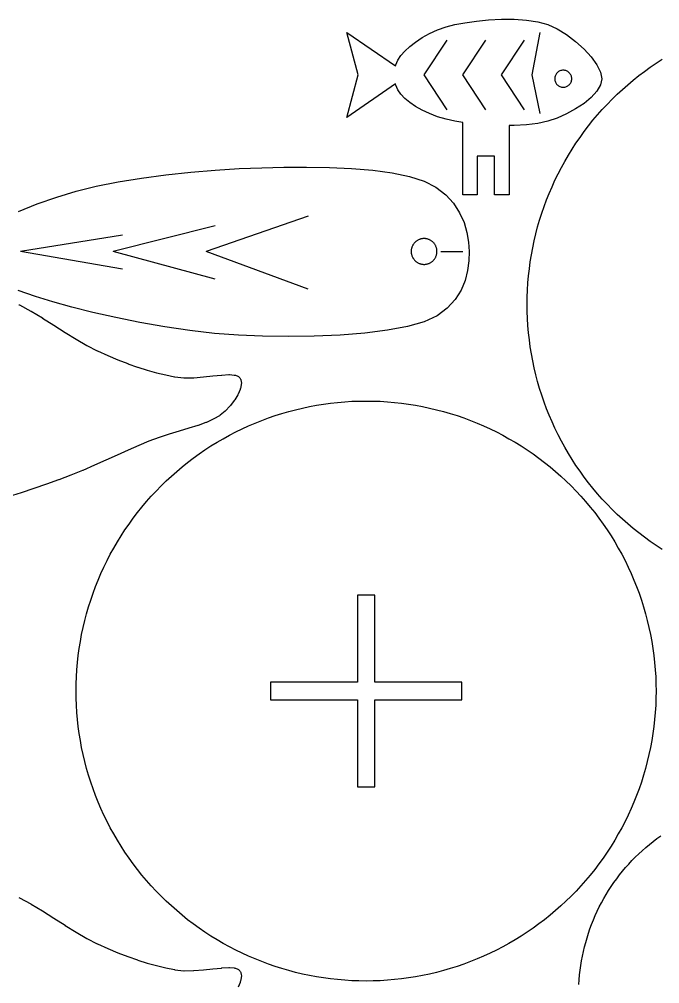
# Model space of a CAD drawing. Header units: millimetres. Extents: x 5 to 580, y 5 to 395.
# Drawn here: x 190.2 to 289.6, y 244.6 to 394.2 of the extents above; entities that cross this region are included whole.
import ezdxf

# ---------------------------------------------------------------- set-up
doc = ezdxf.new("R2010")
doc.units = ezdxf.units.MM
doc.layers.add('CUT', color=1, linetype='Continuous')
doc.layers.add('ENGRAVE', color=5, linetype='Continuous')

msp = doc.modelspace()

# ---------------------------------------------------------------- linework, layer by layer
at = {"layer": 'CUT'}
for points in [[(266.2, 367), (264.22, 367), (263.95, 367), (263.95, 373), (261.25, 373), (261.25, 367), (260.98, 367), (259, 367), (259, 373), (259, 378.21), (257.8, 378.4), (256.41, 378.71), (255.08, 379.11), (253.84, 379.59), (252.7, 380.12), (251.67, 380.71), (250.77, 381.32), (250.01, 381.96), (249.4, 382.6), (248.94, 383.27), (248.61, 384), (248.56, 384.2), (241, 379), (242.8, 385.6), (241, 392.2), (248.57, 386.99), (248.61, 387.14), (248.94, 387.9), (249.4, 388.6), (250.01, 389.29), (250.77, 390), (251.67, 390.7), (252.7, 391.38), (253.84, 392), (255.08, 392.57), (256.41, 393.04), (257.8, 393.4), (259.35, 393.69), (261.12, 393.93), (263.02, 394.12), (265, 394.22), (266.98, 394.23), (268.88, 394.1), (270.65, 393.83), (272.2, 393.4), (273.65, 392.74), (275.12, 391.85), (276.53, 390.79), (277.83, 389.61), (278.94, 388.39), (279.82, 387.17), (280.39, 386.02), (280.6, 385), (280.39, 384.04), (279.82, 383.07), (278.94, 382.1), (277.83, 381.18), (276.53, 380.31), (275.12, 379.54), (273.65, 378.9), (272.2, 378.4), (270.65, 378.06), (268.88, 377.84), (266.98, 377.73), (266.2, 377.73), (266.2, 373)], [(273.38, 384.49), (273.44, 384.38), (273.5, 384.27), (273.58, 384.16), (273.67, 384.07), (273.76, 383.98), (273.87, 383.9), (273.98, 383.84), (274.09, 383.78), (274.22, 383.74), (274.34, 383.71), (274.47, 383.69), (274.6, 383.68), (274.73, 383.69), (274.86, 383.71), (274.98, 383.74), (275.11, 383.78), (275.22, 383.84), (275.33, 383.9), (275.44, 383.98), (275.53, 384.07), (275.62, 384.16), (275.7, 384.27), (275.76, 384.38), (275.82, 384.49), (275.86, 384.62), (275.89, 384.74), (275.91, 384.87), (275.92, 385), (275.91, 385.13), (275.89, 385.26), (275.86, 385.38), (275.82, 385.51), (275.76, 385.62), (275.7, 385.73), (275.62, 385.84), (275.53, 385.93), (275.44, 386.02), (275.33, 386.1), (275.22, 386.16), (275.11, 386.22), (274.98, 386.26), (274.86, 386.29), (274.73, 386.31), (274.6, 386.32), (274.47, 386.31), (274.34, 386.29), (274.22, 386.26), (274.09, 386.22), (273.98, 386.16), (273.87, 386.1), (273.76, 386.02), (273.67, 385.93), (273.58, 385.84), (273.5, 385.73), (273.44, 385.62), (273.38, 385.51), (273.34, 385.38), (273.31, 385.26), (273.29, 385.13), (273.28, 385), (273.29, 384.87), (273.31, 384.74), (273.34, 384.62)], [(251, 358.1), (251.01, 358), (251.02, 357.91), (251.04, 357.81), (251.06, 357.71), (251.09, 357.62), (251.12, 357.53), (251.15, 357.43), (251.19, 357.34), (251.24, 357.26), (251.28, 357.17), (251.34, 357.09), (251.39, 357.01), (251.45, 356.93), (251.52, 356.86), (251.59, 356.78), (251.66, 356.72), (251.73, 356.65), (251.81, 356.59), (251.89, 356.54), (251.97, 356.48), (252.06, 356.44), (252.14, 356.39), (252.23, 356.35), (252.33, 356.32), (252.42, 356.29), (252.51, 356.26), (252.61, 356.24), (252.71, 356.22), (252.8, 356.21), (252.9, 356.2), (253, 356.2), (253.1, 356.2), (253.2, 356.21), (253.29, 356.22), (253.39, 356.24), (253.49, 356.26), (253.58, 356.29), (253.67, 356.32), (253.77, 356.35), (253.86, 356.39), (253.94, 356.44), (254.03, 356.48), (254.11, 356.54), (254.19, 356.59), (254.27, 356.65), (254.34, 356.72), (254.41, 356.78), (254.48, 356.86), (254.55, 356.93), (254.61, 357.01), (254.66, 357.09), (254.72, 357.17), (254.76, 357.26), (254.81, 357.34), (254.85, 357.43), (254.88, 357.53), (254.91, 357.62), (254.94, 357.71), (254.96, 357.81), (254.98, 357.91), (254.99, 358), (255, 358.1), (255, 358.2), (255, 358.3), (254.99, 358.4), (254.98, 358.49), (254.96, 358.59), (254.94, 358.69), (254.91, 358.78), (254.88, 358.87), (254.85, 358.96), (254.81, 359.05), (254.76, 359.14), (254.72, 359.23), (254.66, 359.31), (254.61, 359.39), (254.55, 359.47), (254.48, 359.54), (254.41, 359.61), (254.34, 359.68), (254.27, 359.75), (254.19, 359.81), (254.11, 359.86), (254.03, 359.91), (253.94, 359.96), (253.86, 360.01), (253.77, 360.05), (253.67, 360.08), (253.58, 360.11), (253.49, 360.14), (253.39, 360.16), (253.29, 360.18), (253.2, 360.19), (253.1, 360.2), (253, 360.2), (252.9, 360.2), (252.8, 360.19), (252.71, 360.18), (252.61, 360.16), (252.51, 360.14), (252.42, 360.11), (252.33, 360.08), (252.23, 360.05), (252.14, 360.01), (252.06, 359.96), (251.97, 359.91), (251.89, 359.86), (251.81, 359.81), (251.73, 359.75), (251.66, 359.68), (251.59, 359.61), (251.52, 359.54), (251.45, 359.47), (251.39, 359.39), (251.34, 359.31), (251.28, 359.23), (251.24, 359.14), (251.19, 359.05), (251.15, 358.96), (251.12, 358.87), (251.09, 358.78), (251.06, 358.69), (251.04, 358.59), (251.02, 358.49), (251.01, 358.4), (251, 358.3), (251, 358.2)], [(288.99, 288.9), (288.95, 287.79), (288.88, 286.69), (288.78, 285.59), (288.66, 284.49), (288.51, 283.4), (288.34, 282.31), (288.14, 281.22), (287.91, 280.14), (287.65, 279.07), (287.37, 278), (287.06, 276.94), (286.73, 275.88), (286.37, 274.84), (285.98, 273.8), (285.57, 272.78), (285.14, 271.76), (284.68, 270.76), (284.2, 269.77), (283.69, 268.79), (283.15, 267.82), (282.6, 266.87), (282.02, 265.93), (281.42, 265), (280.79, 264.09), (280.14, 263.19), (279.48, 262.31), (278.79, 261.45), (278.07, 260.61), (277.34, 259.78), (276.59, 258.97), (275.82, 258.18), (275.03, 257.41), (274.22, 256.66), (273.39, 255.93), (272.55, 255.21), (271.69, 254.52), (270.81, 253.86), (269.91, 253.21), (269, 252.58), (268.07, 251.98), (267.13, 251.4), (266.18, 250.85), (265.21, 250.31), (264.23, 249.8), (263.24, 249.32), (262.24, 248.86), (261.22, 248.43), (260.2, 248.02), (259.16, 247.63), (258.12, 247.27), (257.06, 246.94), (256, 246.63), (254.93, 246.35), (253.86, 246.09), (252.78, 245.86), (251.69, 245.66), (250.6, 245.49), (249.51, 245.34), (248.41, 245.22), (247.31, 245.12), (246.21, 245.05), (245.1, 245.01), (244, 245), (242.9, 245.01), (241.79, 245.05), (240.69, 245.12), (239.59, 245.22), (238.49, 245.34), (237.4, 245.49), (236.31, 245.66), (235.22, 245.86), (234.14, 246.09), (233.07, 246.35), (232, 246.63), (230.94, 246.94), (229.88, 247.27), (228.84, 247.63), (227.8, 248.02), (226.78, 248.43), (225.76, 248.86), (224.76, 249.32), (223.77, 249.8), (222.79, 250.31), (221.82, 250.85), (220.87, 251.4), (219.93, 251.98), (219, 252.58), (218.09, 253.21), (217.19, 253.86), (216.31, 254.52), (215.45, 255.21), (214.61, 255.93), (213.78, 256.66), (212.97, 257.41), (212.18, 258.18), (211.41, 258.97), (210.66, 259.78), (209.93, 260.61), (209.21, 261.45), (208.52, 262.31), (207.86, 263.19), (207.21, 264.09), (206.58, 265), (205.98, 265.93), (205.4, 266.87), (204.85, 267.82), (204.31, 268.79), (203.8, 269.77), (203.32, 270.76), (202.86, 271.76), (202.43, 272.78), (202.02, 273.8), (201.63, 274.84), (201.27, 275.88), (200.94, 276.94), (200.63, 278), (200.35, 279.07), (200.09, 280.14), (199.86, 281.22), (199.66, 282.31), (199.49, 283.4), (199.34, 284.49), (199.22, 285.59), (199.12, 286.69), (199.05, 287.79), (199.01, 288.9), (199, 290), (199.01, 291.1), (199.05, 292.21), (199.12, 293.31), (199.22, 294.41), (199.34, 295.51), (199.49, 296.6), (199.66, 297.69), (199.86, 298.78), (200.09, 299.86), (200.35, 300.93), (200.63, 302), (200.94, 303.06), (201.27, 304.12), (201.63, 305.16), (202.02, 306.2), (202.43, 307.22), (202.86, 308.24), (203.32, 309.24), (203.8, 310.23), (204.31, 311.21), (204.85, 312.18), (205.4, 313.13), (205.98, 314.07), (206.58, 315), (207.21, 315.91), (207.86, 316.81), (208.52, 317.69), (209.21, 318.55), (209.93, 319.39), (210.66, 320.22), (211.41, 321.03), (212.18, 321.82), (212.97, 322.59), (213.78, 323.34), (214.61, 324.07), (215.45, 324.79), (216.31, 325.48), (217.19, 326.14), (218.09, 326.79), (219, 327.42), (219.93, 328.02), (220.87, 328.6), (221.82, 329.15), (222.79, 329.69), (223.77, 330.2), (224.76, 330.68), (225.76, 331.14), (226.78, 331.57), (227.8, 331.98), (228.84, 332.37), (229.88, 332.73), (230.94, 333.06), (232, 333.37), (233.07, 333.65), (234.14, 333.91), (235.22, 334.14), (236.31, 334.34), (237.4, 334.51), (238.49, 334.66), (239.59, 334.78), (240.69, 334.88), (241.79, 334.95), (242.9, 334.99), (244, 335), (245.1, 334.99), (246.21, 334.95), (247.31, 334.88), (248.41, 334.78), (249.51, 334.66), (250.6, 334.51), (251.69, 334.34), (252.78, 334.14), (253.86, 333.91), (254.93, 333.65), (256, 333.37), (257.06, 333.06), (258.12, 332.73), (259.16, 332.37), (260.2, 331.98), (261.22, 331.57), (262.24, 331.14), (263.24, 330.68), (264.23, 330.2), (265.21, 329.69), (266.18, 329.15), (267.13, 328.6), (268.07, 328.02), (269, 327.42), (269.91, 326.79), (270.81, 326.14), (271.69, 325.48), (272.55, 324.79), (273.39, 324.07), (274.22, 323.34), (275.03, 322.59), (275.82, 321.82), (276.59, 321.03), (277.34, 320.22), (278.07, 319.39), (278.79, 318.55), (279.48, 317.69), (280.14, 316.81), (280.79, 315.91), (281.42, 315), (282.02, 314.07), (282.6, 313.13), (283.15, 312.18), (283.69, 311.21), (284.2, 310.23), (284.68, 309.24), (285.14, 308.24), (285.57, 307.22), (285.98, 306.2), (286.37, 305.16), (286.73, 304.12), (287.06, 303.06), (287.37, 302), (287.65, 300.93), (287.91, 299.86), (288.14, 298.78), (288.34, 297.69), (288.51, 296.6), (288.66, 295.51), (288.78, 294.41), (288.88, 293.31), (288.95, 292.21), (288.99, 291.1), (289, 290)], [(245.35, 291.35), (245.35, 304.85), (242.65, 304.85), (242.65, 291.35), (229.15, 291.35), (229.15, 288.65), (242.65, 288.65), (242.65, 275.15), (245.35, 275.15), (245.35, 288.65), (258.85, 288.65), (258.85, 291.35)]]:
    msp.add_lwpolyline(points, close=True, dxfattribs=at)
for points in [[(289.93, 311.98), (289, 312.58), (288.09, 313.21), (287.19, 313.86), (286.31, 314.52), (285.45, 315.21), (284.61, 315.93), (283.78, 316.66), (282.97, 317.41), (282.18, 318.18), (281.41, 318.97), (280.66, 319.78), (279.93, 320.61), (279.21, 321.45), (278.52, 322.31), (277.86, 323.19), (277.21, 324.09), (276.58, 325), (275.98, 325.93), (275.4, 326.87), (274.85, 327.82), (274.31, 328.79), (273.8, 329.77), (273.32, 330.76), (272.86, 331.76), (272.43, 332.78), (272.02, 333.8), (271.63, 334.84), (271.27, 335.88), (270.94, 336.94), (270.63, 338), (270.35, 339.07), (270.09, 340.14), (269.86, 341.22), (269.66, 342.31), (269.49, 343.4), (269.34, 344.49), (269.22, 345.59), (269.12, 346.69), (269.05, 347.79), (269.01, 348.9), (269, 350), (269.01, 351.1), (269.05, 352.21), (269.12, 353.31), (269.22, 354.41), (269.34, 355.51), (269.49, 356.6), (269.66, 357.69), (269.86, 358.78), (270.09, 359.86), (270.35, 360.93), (270.63, 362), (270.94, 363.06), (271.27, 364.12), (271.63, 365.16), (272.02, 366.2), (272.43, 367.22), (272.86, 368.24), (273.32, 369.24), (273.8, 370.23), (274.31, 371.21), (274.85, 372.18), (275.4, 373.13), (275.98, 374.07), (276.58, 375), (277.21, 375.91), (277.86, 376.81), (278.52, 377.69), (279.21, 378.55), (279.93, 379.39), (280.66, 380.22), (281.41, 381.03), (282.18, 381.82), (282.97, 382.59), (283.78, 383.34), (284.61, 384.07), (285.45, 384.79), (286.31, 385.48), (287.19, 386.14), (288.09, 386.79), (289, 387.42), (289.93, 388.02)], [(190.04, 364.4), (192.98, 365.58), (196.01, 366.65), (199, 367.56), (202.11, 368.33), (205.53, 369.01), (209.17, 369.59), (212.95, 370.09), (216.79, 370.5), (220.6, 370.83), (224.3, 371.06), (227.8, 371.2), (231.25, 371.27), (234.78, 371.29), (238.31, 371.23), (241.76, 371.07), (245.04, 370.8), (248.06, 370.39), (250.75, 369.84), (253, 369.12), (254.84, 368.18), (256.36, 367.01), (257.57, 365.67), (258.51, 364.21), (259.2, 362.68), (259.66, 361.14), (259.92, 359.62), (260, 358.2), (259.94, 356.77), (259.75, 355.26), (259.36, 353.72), (258.74, 352.19), (257.84, 350.73), (256.61, 349.39), (255.01, 348.22), (253, 347.28), (250.44, 346.55), (247.33, 345.97), (243.8, 345.53), (239.96, 345.23), (235.96, 345.06), (231.91, 345), (227.95, 345.05), (224.2, 345.2), (220.5, 345.48), (216.66, 345.93), (212.77, 346.5), (208.9, 347.18), (205.15, 347.94), (201.59, 348.75), (198.31, 349.57), (195.4, 350.4), (192.69, 351.24), (190.03, 352.13)], [(190.13, 349.94), (190.19, 349.91), (191.97, 348.96), (192.01, 348.94), (193.78, 347.89), (193.8, 347.87), (195.55, 346.76), (195.56, 346.76), (197.29, 345.65), (197.29, 345.64), (198.99, 344.58), (199, 344.57), (200.65, 343.61), (200.68, 343.59), (202.29, 342.77), (202.32, 342.76), (203.91, 342.05), (203.92, 342.04), (205.49, 341.39), (205.5, 341.39), (207.03, 340.8), (207.05, 340.79), (208.55, 340.27), (208.56, 340.26), (210.03, 339.8), (210.05, 339.79), (211.48, 339.39), (211.5, 339.39), (212.91, 339.05), (212.92, 339.04), (214.28, 338.77), (214.33, 338.76), (215.71, 338.61), (215.77, 338.61), (217.23, 338.62), (217.27, 338.62), (218.77, 338.73), (218.78, 338.73), (220.24, 338.89), (220.24, 338.89), (221.57, 339.02), (221.62, 339.03), (222.7, 339.09), (222.83, 339.09), (223.53, 339.03), (223.63, 339.02), (223.74, 338.99), (223.84, 338.96), (224.02, 338.88), (224.11, 338.84), (224.19, 338.79), (224.27, 338.73), (224.35, 338.66), (224.41, 338.58), (224.47, 338.5), (224.47, 338.5), (224.52, 338.41), (224.56, 338.32), (224.59, 338.23), (224.61, 338.13), (224.63, 338.04), (224.65, 337.79), (224.65, 337.69), (224.64, 337.59), (224.62, 337.49), (224.5, 336.96), (224.48, 336.87), (224.45, 336.78), (224.14, 336.07), (224.08, 335.95), (223.62, 335.18), (223.55, 335.08), (222.96, 334.31), (222.88, 334.22), (222.19, 333.5), (222.11, 333.42), (221.36, 332.81), (221.3, 332.76), (221.24, 332.72), (220.38, 332.21), (220.28, 332.16), (219.22, 331.68), (219.15, 331.66), (217.92, 331.21), (217.88, 331.2), (216.5, 330.76), (216.48, 330.76), (215, 330.32), (213.46, 329.86), (213.45, 329.85), (211.89, 329.35), (211.87, 329.34), (210.31, 328.77), (210.3, 328.76), (208.72, 328.1), (208.71, 328.1), (207.07, 327.38), (207.06, 327.38), (205.36, 326.62), (203.62, 325.83), (203.62, 325.82), (201.84, 325.03), (201.83, 325.02), (200.02, 324.24), (200.01, 324.24), (198.18, 323.48), (198.16, 323.47), (196.32, 322.77), (196.29, 322.76), (194.41, 322.09), (194.39, 322.08), (192.45, 321.42), (192.44, 321.42), (190.46, 320.77), (190.45, 320.77), (188.43, 320.14)], [(277.04, 244.47), (277.08, 245.21), (277.14, 245.94), (277.23, 246.67), (277.32, 247.4), (277.44, 248.13), (277.58, 248.85), (277.73, 249.57), (277.9, 250.29), (278.09, 251), (278.29, 251.71), (278.51, 252.41), (278.75, 253.11), (279.01, 253.8), (279.28, 254.48), (279.57, 255.16), (279.88, 255.83), (280.2, 256.49), (280.54, 257.14), (280.9, 257.79), (281.27, 258.42), (281.65, 259.05), (282.06, 259.67), (282.47, 260.27), (282.9, 260.87), (283.35, 261.46), (283.81, 262.03), (284.28, 262.6), (284.77, 263.15), (285.27, 263.69), (285.79, 264.21), (286.31, 264.73), (286.85, 265.23), (287.4, 265.72), (287.97, 266.19), (288.54, 266.65), (289.13, 267.1), (289.73, 267.53)], [(190.13, 257.94), (190.19, 257.91), (191.97, 256.96), (192.01, 256.94), (193.78, 255.89), (193.8, 255.87), (195.55, 254.76), (195.56, 254.76), (197.29, 253.65), (197.29, 253.64), (198.99, 252.58), (199, 252.57), (200.65, 251.61), (200.68, 251.59), (202.29, 250.77), (202.32, 250.76), (203.91, 250.05), (203.92, 250.04), (205.49, 249.39), (205.5, 249.39), (207.03, 248.8), (207.05, 248.79), (208.55, 248.27), (208.56, 248.26), (210.03, 247.8), (210.05, 247.79), (211.48, 247.39), (211.5, 247.39), (212.91, 247.05), (212.92, 247.04), (214.28, 246.77), (214.33, 246.76), (215.71, 246.61), (215.77, 246.61), (217.23, 246.62), (217.27, 246.62), (218.77, 246.73), (218.78, 246.73), (220.24, 246.89), (220.24, 246.89), (221.57, 247.02), (221.62, 247.03), (222.7, 247.09), (222.83, 247.09), (223.53, 247.03), (223.63, 247.02), (223.74, 246.99), (223.84, 246.96), (224.02, 246.88), (224.11, 246.84), (224.19, 246.79), (224.27, 246.73), (224.35, 246.66), (224.41, 246.58), (224.47, 246.5), (224.47, 246.5), (224.52, 246.41), (224.56, 246.32), (224.59, 246.23), (224.61, 246.13), (224.63, 246.04), (224.65, 245.79), (224.65, 245.69), (224.64, 245.59), (224.62, 245.49), (224.5, 244.96), (224.48, 244.87), (224.45, 244.78), (224.14, 244.07)]]:
    msp.add_lwpolyline(points, dxfattribs=at)
at = {"layer": 'ENGRAVE'}
for points in [[(271, 379.6), (269.8, 385.6), (271, 392.2)], [(256.6, 380.2), (253, 385.6), (256.6, 391)], [(262.6, 380.2), (259, 385.6), (262.6, 391)], [(268.6, 380.2), (265, 385.6), (268.6, 391)], [(235, 363.66), (219.16, 358.2)], [(220.6, 362.2), (204.76, 358.2)], [(206.2, 360.75), (190.36, 358.2)], [(206.2, 355.47), (190.36, 358.2)], [(220.6, 353.91), (204.76, 358.2)], [(235, 352.35), (219.16, 358.2)], [(255.6, 358.2), (259, 358.2)]]:
    msp.add_lwpolyline(points, dxfattribs=at)

doc.saveas('drawing.dxf')
